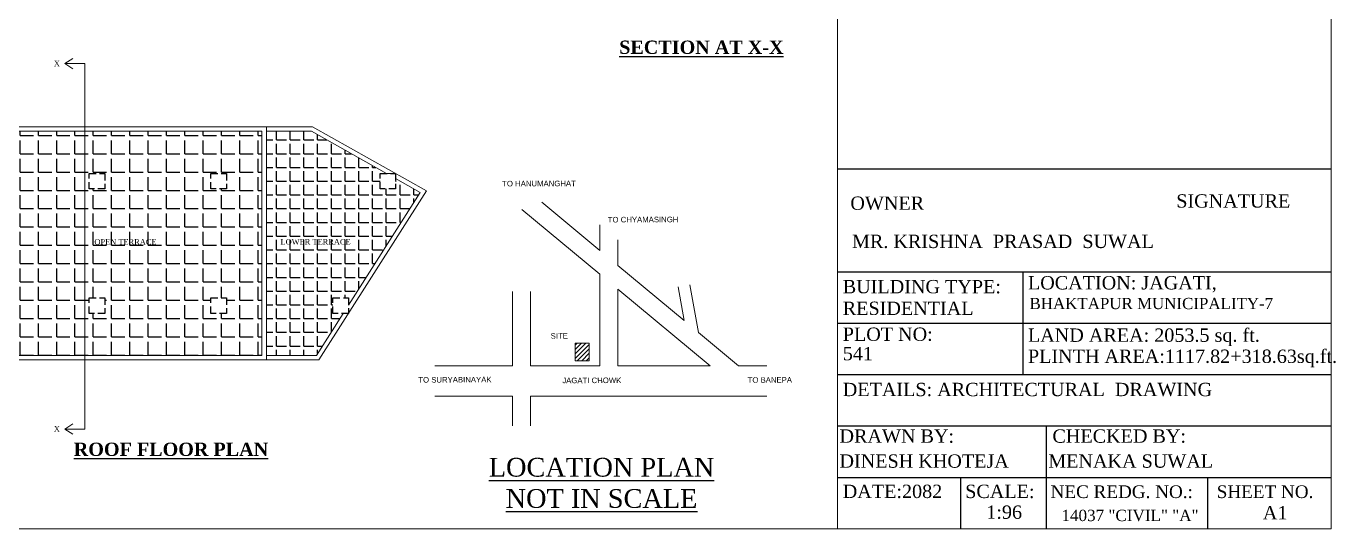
# Model space of a CAD drawing. Header units: inches. Extents: x 4069 to 291496, y -47643 to 12535.
# Drawn here: x 38004 to 39184, y -384 to 69 of the extents above; entities that cross this region are included whole.
import ezdxf

# ---------------------------------------------------------------- set-up
doc = ezdxf.new("R2010")
doc.units = ezdxf.units.IN
doc.header["$LTSCALE"] = 5
doc.header["$MEASUREMENT"] = 0
doc.linetypes.add('HIDDEN', pattern=[0.375, 0.25, -0.125])
for name, color, linetype, lineweight in [('1', 7, 'Continuous', 25), ('A-WALL', 7, 'Continuous', 9), ('ele1', 21, 'Continuous', 20)]:
    doc.layers.add(name, color=color, linetype=linetype, lineweight=lineweight)
for name, color, linetype in [('column', 4, 'Continuous'), ('TEXT', 6, 'Continuous'), ('WALL', 7, 'Continuous')]:
    doc.layers.add(name, color=color, linetype=linetype)
doc.styles.add('DIMTEXT', font='arial.ttf', dxfattribs={"height": 8})
doc.styles.add('ordinary', font='times.ttf')
pattern_1 = [(0, (10212.068, -1679.61), (0, 16.5), [12, -4.5]), (90, (10212.068, -1679.61), (-16.5, 1e-15), [12, -4.5])]

msp = doc.modelspace()

# ---------------------------------------------------------------- hatches: boundary and pattern name
at = {"layer": 'WALL', "linetype": 'ByBlock', "ltscale": 5, "true_color": 0xf8991e}
h = msp.add_hatch(dxfattribs=at)
h.set_pattern_fill('ANGLE', color=30, scale=60)
h.set_pattern_definition(pattern_1)
h.paths.add_polyline_path([(38056.33314, -25.88806), (37955.74674, -25.88806), (37955.49863, -63.88806), (37965.49854, -63.88806), (37965.49854, -77.88806), (37955.40722, -77.88806), (37954.76735, -175.88806), (37964.76727, -175.88806), (37964.76727, -189.88806), (37954.67594, -189.88806), (37954.42783, -227.88806), (38056.33314, -227.88806)])
h = msp.add_hatch(dxfattribs=at)
h.set_pattern_fill('ANGLE', color=30, scale=60)
h.set_pattern_definition(pattern_1)
h.paths.add_polyline_path([(38216.00949, -25.88806), (38056.33314, -25.88806), (38056.33314, -227.88806), (38216.00949, -227.88806)])
h.paths.add_polyline_path([(38074.38838, -77.88806), (38060.38838, -77.88806), (38060.38838, -63.88806), (38074.38838, -63.88806)], flags=16)
h.paths.add_polyline_path([(38074.38838, -175.88806), (38074.38838, -189.88806), (38060.38838, -189.88806), (38060.38838, -175.88806)], flags=16)
h.paths.add_polyline_path([(38170.00949, -77.88806), (38170.00949, -63.88806), (38184.00949, -63.88806), (38184.00949, -77.88806)], flags=16)
h.paths.add_polyline_path([(38170.00949, -175.88806), (38184.00949, -175.88806), (38184.00949, -189.88806), (38170.00949, -189.88806)], flags=16)
h.paths.add_polyline_path([(38064.38762, -130.84304), (38121.64609, -130.84343), (38121.64616, -120.16751), (38064.38769, -120.16712)], flags=24)
h = msp.add_hatch(dxfattribs=at)
h.set_pattern_fill('ANGLE', color=30, scale=45)
h.set_pattern_definition([(0, (10212.068, -1679.609), (0, 12.375), [9, -3.375]), (90, (10212.068, -1679.609), (-12.375, 8e-16), [9, -3.375])])
h.paths.add_polyline_path([(38220.00949, -227.88806), (38265.04235, -227.88806), (38289.2659, -189.88806), (38280.00949, -189.88806), (38280.00949, -175.88806), (38298.19036, -175.88806), (38358.70006, -80.9652), (38336.46312, -68.47579), (38336.46312, -77.88806), (38322.46312, -77.88806), (38322.46312, -60.61266), (38260.63725, -25.88806), (38220.00949, -25.88806)])
h.paths.add_polyline_path([(38232.23657, -130.84301), (38296.45971, -130.84345), (38296.45979, -120.16753), (38232.23664, -120.1671)], flags=24)
h = msp.add_hatch(dxfattribs=at)
h.set_pattern_fill('ANSI31', color=30, scale=22.804179)
h.set_pattern_definition([(45, (32737.191, 1603.2853), (-2.0156237, 2.0156237), [])])
h.paths.add_polyline_path([(38498.26556, -232.74729), (38510.96305, -232.74729), (38510.96305, -216.81494), (38498.26556, -216.81494)])

# ---------------------------------------------------------------- linework, layer by layer
at = {"layer": '1'}
for p, q in [((38734.58478, -59.73096, -58.16904), (39179.2354, -59.73096, -58.16904)), ((38734.58478, -152.36651, -58.16904), (39179.2354, -152.36651, -58.16904)), ((38901.41009, -152.36651, -58.16904), (38901.41009, -245.00205, -58.16904)), ((38734.58478, -198.68428, -58.16904), (39179.2354, -198.68428, -58.16904)), ((38734.58478, -245.00205, -58.16904), (39179.2354, -245.00205, -58.16904)), ((38734.58478, -291.31983, -58.16904), (39179.2354, -291.31983, -58.16904)), ((38922.67825, -291.31983, -58.16904), (38922.67825, -383.95537, -58.16904)), ((38734.58478, -337.6376, -58.16904), (39179.2354, -337.6376, -58.16904)), ((38845.74743, -383.95537, -58.16904), (38845.74743, -337.6376, -58.16904)), ((39068.07274, -383.95537, -58.16904), (39068.07274, -337.6376, -58.16904))]:
    msp.add_line(p, q, dxfattribs=at)
at = {"layer": 'A-WALL', "ltscale": 5}
for p, q in [((38038.33314, 35.11194), (38045.7623, 39.79115)), ((38056.33314, 35.11194), (38038.33314, 35.11194)), ((38038.33314, 35.11194), (38045.7623, 30.43273)), ((38056.33314, -294.09195), (38056.33314, 35.11194)), ((37951.77277, -21.88806), (38261.68368, -21.88806)), ((38220.00949, -231.88806), (38220.00949, -21.88806)), ((38261.68368, -21.88806), (38364.34654, -79.54883)), ((37955.74674, -25.88806), (38216.00949, -25.88806)), ((38216.00949, -227.88806), (38216.00949, -25.88806)), ((38220.00949, -25.88806), (38260.63725, -25.88806)), ((38260.63725, -25.88806), (38328.29484, -63.88806)), ((38336.46312, -63.88806), (38322.46312, -63.88806)), ((38322.46312, -66.34732), (38322.50081, -66.36849)), ((38336.46312, -68.47579), (38358.70006, -80.9652)), ((38267.2361, -231.88806), (38364.34654, -79.54883)), ((38294.00949, -182.44667), (38358.70006, -80.9652)), ((38520.28698, -133.16841), (38468.20017, -89.85704)), ((38520.28698, -154.52215), (38450.208, -96.24988)), ((38520.28698, -133.16841), (38520.28698, -110.13814)), ((38536.70599, -146.82119), (38536.70599, -123.79091)), ((38596.28916, -196.36595), (38536.70599, -146.82119)), ((38520.28698, -237.18163), (38520.28698, -154.52215)), ((38609.34166, -207.2194), (38601.65229, -164.06876)), ((38441.64234, -237.18163), (38441.64234, -170.13591)), ((38458.06135, -237.18163), (38458.06135, -170.13591)), ((38536.70599, -237.18163), (38536.70599, -168.17493)), ((38619.69434, -237.18163), (38536.70599, -168.17493)), ((38596.28916, -196.36595), (38590.87605, -165.98907)), ((38265.04235, -227.88806), (38289.2659, -189.88806)), ((38265.04235, -227.88806), (38289.2659, -189.88806)), ((38645.37463, -237.18163), (38609.34166, -207.2194)), ((37950.40163, -231.88806), (38267.2361, -231.88806)), ((37954.42783, -227.88806), (38216.00949, -227.88806)), ((38220.00949, -227.88806), (38265.04235, -227.88806)), ((38441.64234, -237.18163), (38371.7261, -237.18163)), ((38458.06135, -237.18163), (38520.28698, -237.18163)), ((38536.70599, -237.18163), (38619.69434, -237.18163)), ((38645.37463, -237.18163), (38670.80806, -237.18163)), ((38371.7261, -264.54664), (38441.64234, -264.54664)), ((38441.64234, -291.0982), (38441.64234, -264.54664)), ((38458.06135, -264.54664), (38670.80806, -264.54664)), ((38458.06135, -291.0982), (38458.06135, -264.54664)), ((38038.33314, -294.09195), (38045.7623, -289.41274)), ((38056.33314, -294.09195), (38038.33314, -294.09195)), ((38038.33314, -294.09195), (38045.7623, -298.77115))]:
    msp.add_line(p, q, dxfattribs=at)
msp.add_lwpolyline([(38498.26556, -216.81494), (38510.96305, -216.81494), (38510.96305, -232.74729), (38498.26556, -232.74729)], close=True, dxfattribs=at)
at = {"layer": 'ele1'}
msp.add_line((38734.58478, -383.95537, -58.16904), (38734.58478, 1771.3776, -58.16904), dxfattribs=at)
at = {"layer": 'ele1', "elevation": -58.16904}
msp.add_lwpolyline([(36094.27095, 1771.3776), (39179.2354, 1771.3776), (39179.2354, -383.95537), (36094.27095, -383.95537)], close=True, dxfattribs=at)
msp.add_lwpolyline([(36094.27095, 1771.3776), (39179.2354, 1771.3776), (39179.2354, -383.95537), (36094.27095, -383.95537)], close=True, dxfattribs=at)
at = {"layer": 'WALL', "color": 2, "linetype": 'HIDDEN', "ltscale": 5}
for points in [[(38060.38838, -63.88806), (38074.38838, -63.88806), (38074.38838, -77.88806), (38060.38838, -77.88806)], [(38170.00949, -63.88806), (38184.00949, -63.88806), (38184.00949, -77.88806), (38170.00949, -77.88806)], [(38322.46312, -63.88806), (38336.46312, -63.88806), (38336.46312, -77.88806), (38322.46312, -77.88806)], [(38060.38838, -175.88806), (38074.38838, -175.88806), (38074.38838, -189.88806), (38060.38838, -189.88806)], [(38170.00949, -175.88806), (38184.00949, -175.88806), (38184.00949, -189.88806), (38170.00949, -189.88806)], [(38280.00949, -175.88806), (38294.00949, -175.88806), (38294.00949, -189.88806), (38280.00949, -189.88806)]]:
    msp.add_lwpolyline(points, close=True, dxfattribs=at)

# ---------------------------------------------------------------- texts
at = {"layer": '1', "style": 'ordinary'}
for s, height, p in [('SIGNATURE', 12, (39039.78258, -94.65792, -58.16904)), ('OWNER', 12, (38746.14144, -96.65792, -58.16904)), ('MR. KRISHNA  PRASAD  SUWAL', 12, (38747.67418, -131.06411, -58.16904)), ('BUILDING TYPE:  ', 12, (38739.3109, -171.84012, -58.16904)), ('LOCATION: JAGATI,', 12, (38906.13621, -168.35413, -58.16904)), ('BHAKTAPUR MUNICIPALITY-7', 10.08, (38907.5584, -186.07324, -58.16904)), ('RESIDENTIAL', 12, (38739.3109, -191.34012, -58.16904)), ('PLOT NO: ', 12, (38739.3109, -214.6719, -58.16904)), ('LAND AREA: 2053.5 sq. ft. ', 12, (38906.13621, -215.54337, -58.16904)), ('541', 12, (38739.3109, -232.1719, -58.16904)), ('PLINTH AREA:1117.82+318.63sq.ft.', 12, (38906.13621, -234.54337, -58.16904)), ('DETAILS: ARCHITECTURAL  DRAWING ', 12, (38739.3109, -264.47567, -58.16904)), ('DRAWN BY:', 12, (38736.36243, -306.43597, -58.16904)), ('CHECKED BY: ', 12, (38928.20909, -306.43597, -58.16904)), ('DINESH KHOTEJA', 12, (38736.36243, -328.93597, -58.16904)), ('MENAKA SUWAL', 12, (38924.4559, -328.93597, -58.16904)), ('DATE:2082', 12, (38739.3109, -356.23974, -58.16904)), ('SCALE:', 12, (38849.61542, -356.23974, -58.16904)), ('NEC REDG. NO.:', 11.4, (38926.54624, -356.23974, -58.16904)), ('SHEET NO.', 11.4, (39076.23696, -356.23974, -58.16904)), ('A1', 12, (39117.77204, -375.51141, -58.16904)), ('14037 "CIVIL" "A"', 10.2, (38936.27894, -377.00596, -58.16904))]:
    msp.add_text(s, height=height, dxfattribs=at).set_placement(p)
msp.add_attdef('1:96', (38868.60162, -374.94572, -58.16904), 'SCALE', height=12, dxfattribs=at)
at = {"layer": 'column', "color": 0, "char_height": 5, "width": 98.6383278, "attachment_point": 2, "rotation": 0.20565602, "style": 'DIMTEXT'}
for s, insert in [('TO HANUMANGHAT', (38465.6344, -70.47317)), ('TO CHYAMASINGH', (38559.38115, -102.92314)), ('SITE', (38483.8733, -207.75154)), ('TO SURYABINAYAK', (38389.87137, -247.17057)), ('JAGATI CHOWK', (38513.19584, -247.76291)), ('TO BANEPA', (38673.56671, -247.37602))]:
    msp.add_mtext(s, dxfattribs=dict(at, insert=insert))
at = {"layer": 'TEXT', "style": 'ordinary'}
for p in [(38028.55144, 32.69709), (38028.55144, -296.5068)]:
    msp.add_text('X', height=5, dxfattribs=at).set_placement(p)
at = {"layer": 'TEXT', "char_height": 12, "width": 219.8150831, "attachment_point": 8, "rotation": 359.99961192, "style": 'ordinary'}
for s, insert in [('{\\fTimes New Roman|b1|i0|c0|p18;\\LSECTION AT X-X}', (38611.91417, 43.60262, -58.16904)), ('{\\fTimes New Roman|b1|i0|c0|p18;\\LROOF FLOOR PLAN}', (38134.04199, -318.52634, 58.16904))]:
    msp.add_mtext(s, dxfattribs=dict(at, insert=insert))
at = {"layer": 'TEXT', "attachment_point": 8, "rotation": 359.99961192, "style": 'ordinary'}
for s, width, insert, char_height in [('OPEN TERRACE', 101.5687276, (38093.06194, -128.10801, 58.16904), 5), ('LOWER TERRACE', 101.5687276, (38264.33735, -128.10801, 58.16904), 5), ('{\\LLOCATION PLAN\\PNOT IN SCALE}', 232.0869559, (38521.96987, -365.33525), 16.875)]:
    msp.add_mtext_dynamic_manual_height_columns(s, width=width, gutter_width=1720.71691, heights=[0], dxfattribs=dict(at, insert=insert, char_height=char_height))

doc.saveas('drawing.dxf')
